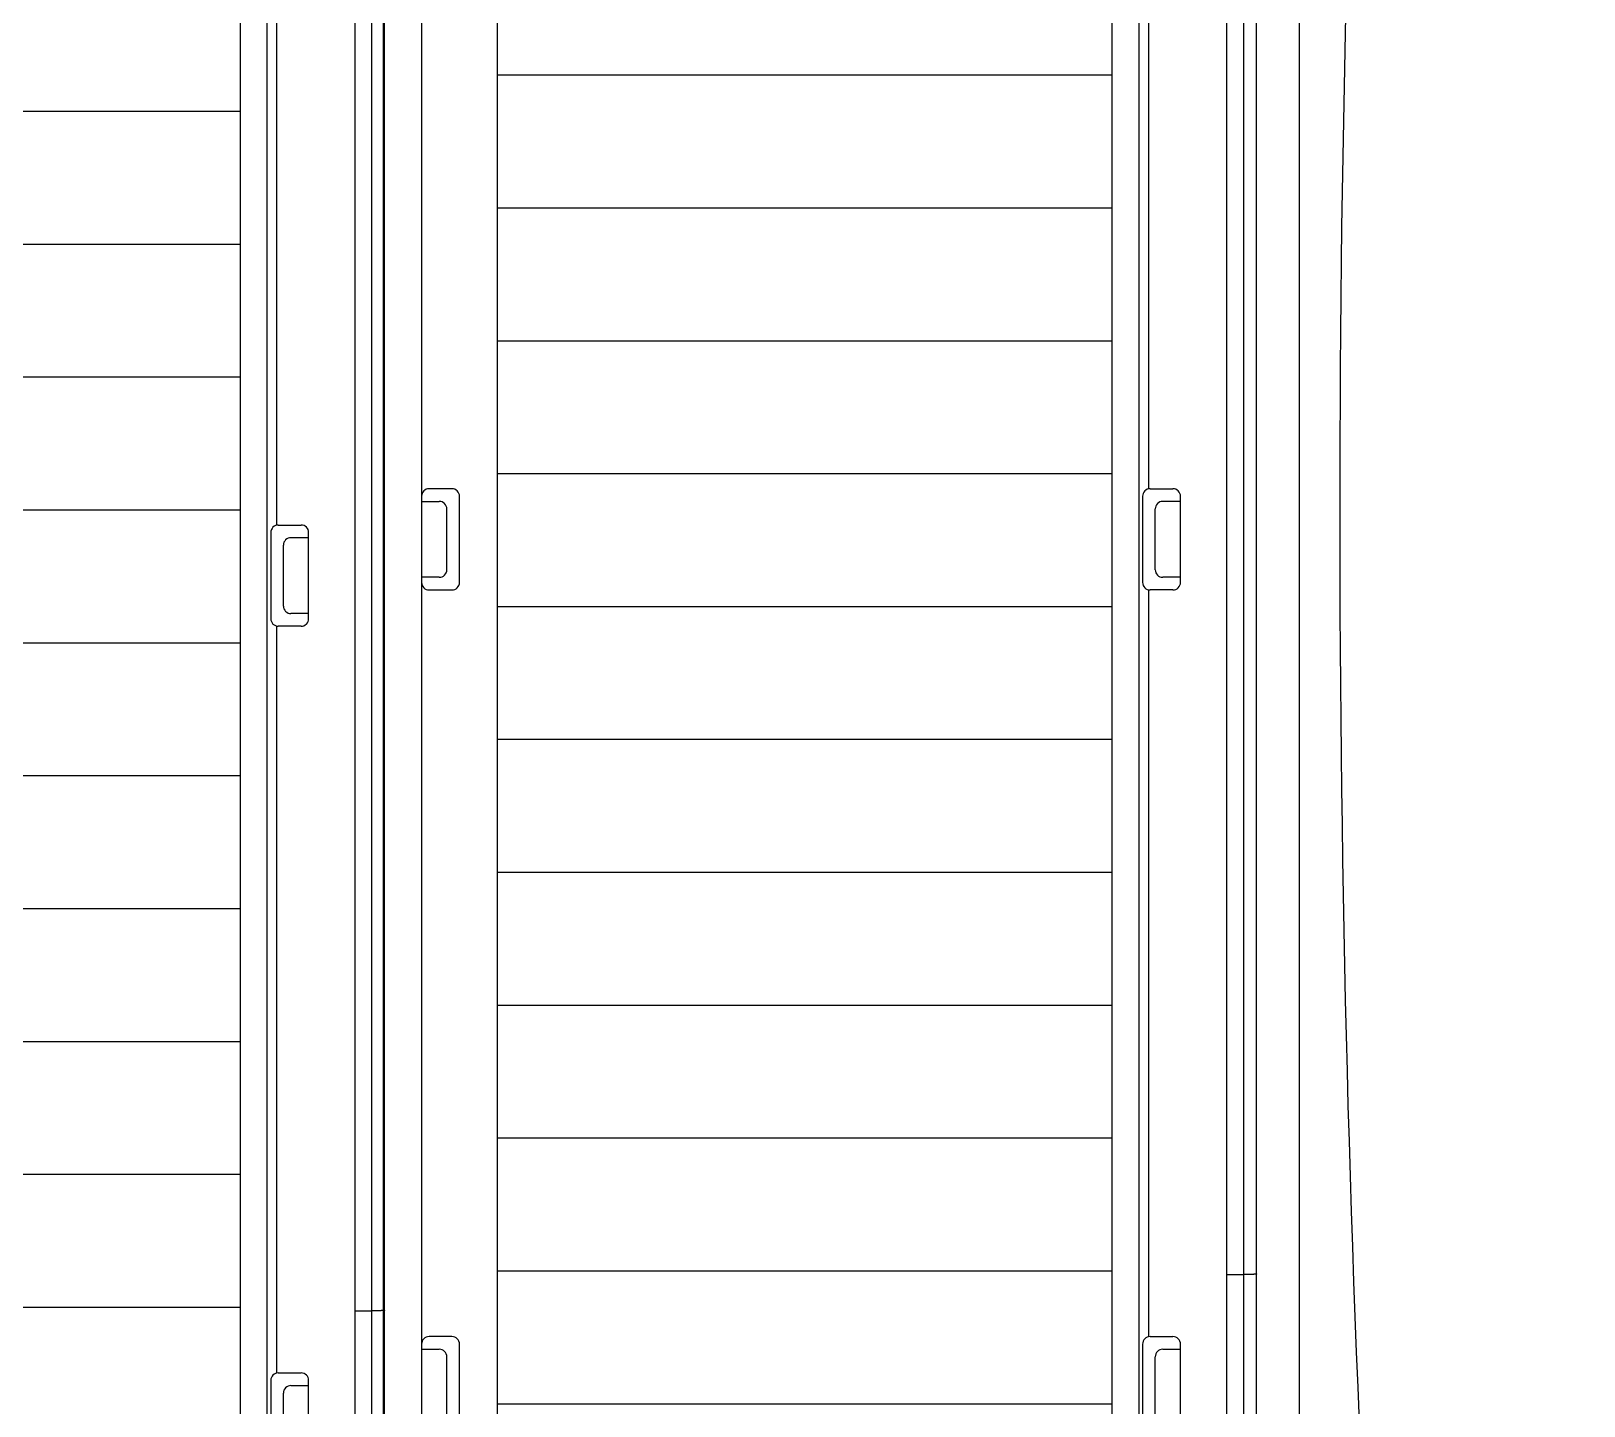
# Model space of a CAD drawing. Header units: inches. Extents: x -38 to 199, y -310 to 64.
# Drawn here: x 120.521 to 122.938, y 54.397 to 56.535 of the extents above; entities that cross this region are included whole.
import ezdxf

# ---------------------------------------------------------------- set-up
doc = ezdxf.new("R2010")
doc.units = ezdxf.units.IN
doc.header["$MEASUREMENT"] = 0
doc.layers.add('off-wire', color=6, linetype='Continuous')
doc.layers.add('PLC', color=7, linetype='Continuous')

# ---------------------------------------------------------------- blocks, each defined once
blk = doc.blocks.new('8')
at = {"layer": 'PLC', "color": 1, "linetype": 'Continuous'}
for p, q in [((5.9607, -175.379), (5.9607, -170.9235)), ((4.6615, -171.7339), (4.6615, -175.4519)), ((5.7363, -175.2182), (5.7363, -171.7339)), ((5.7775, -171.7339), (5.7775, -175.2182)), ((5.941, -175.3008), (5.941, -171.7339)), ((5.9142, -171.9268), (5.9142, -175.1394)), ((5.7931, -173.4152), (5.7931, -172.2534)), ((4.7087, -173.415), (4.6733, -173.415)), ((5.7953, -173.415), (5.8308, -173.415)), ((4.6615, -173.4347), (4.689, -173.4347)), ((4.7205, -173.5607), (4.7205, -173.4268)), ((5.7835, -173.4268), (5.7835, -173.5607)), ((5.8426, -173.4347), (5.815, -173.4347)), ((5.8426, -173.5607), (5.8426, -173.4268)), ((4.7008, -173.541), (4.7008, -173.4465)), ((5.8032, -173.541), (5.8032, -173.4465)), ((4.689, -173.5528), (4.6615, -173.5528)), ((5.8426, -173.5528), (5.815, -173.5528)), ((4.6733, -173.5725), (4.7087, -173.5725)), ((5.7931, -174.7341), (5.7931, -173.5723)), ((5.8308, -173.5725), (5.7953, -173.5725)), ((5.9142, -174.6374), (5.941, -174.6374)), ((4.7087, -174.7339), (4.6733, -174.7339)), ((4.7205, -174.8914), (4.7205, -174.7457)), ((5.7835, -174.7457), (5.7835, -174.8914)), ((5.7953, -174.7339), (5.8308, -174.7339)), ((5.8426, -174.8914), (5.8426, -174.7457)), ((4.6615, -174.7536), (4.689, -174.7536)), ((4.7008, -174.8717), (4.7008, -174.7654)), ((5.8032, -174.8717), (5.8032, -174.7654)), ((5.815, -174.7536), (5.8426, -174.7536))]:
    blk.add_line(p, q, dxfattribs=at)
at = {"layer": 'PLC', "color": 1}
for p, q in [((4.7792, -172.7713), (5.7363, -172.7713)), ((4.7792, -172.978), (5.7363, -172.978)), ((4.7792, -173.1847), (5.7363, -173.1847)), ((4.7792, -173.3914), (5.7363, -173.3914)), ((4.7792, -173.5981), (5.7363, -173.5981)), ((4.7792, -173.8048), (5.7363, -173.8048)), ((4.7792, -174.0115), (5.7363, -174.0115)), ((4.7792, -174.2182), (5.7363, -174.2182)), ((4.7792, -174.4249), (5.7363, -174.4249)), ((4.7792, -174.6315), (5.7363, -174.6315)), ((4.7792, -174.8382), (5.7363, -174.8382))]:
    blk.add_line(p, q, dxfattribs=at)
blk.add_lwpolyline([(4.6024, -171.7339), (4.7792, -171.7339), (4.7792, -175.4583), (4.6024, -175.4583)], close=True, dxfattribs=at)
at = {"layer": 'PLC', "color": 1, "linetype": 'Continuous'}
for centre, start, end in [((4.6733, -173.4268), 90, 179.9886), ((4.7087, -173.4268), 0, 90), ((5.7953, -173.4268), 90, 180), ((5.8308, -173.4268), 0, 90), ((4.689, -173.4465), 0, 90), ((5.815, -173.4465), 90, 180), ((4.689, -173.541), 270, 360), ((5.815, -173.541), 180, 270), ((4.6733, -173.5607), 180.0095, 270), ((4.7087, -173.5607), 270, 360), ((5.7953, -173.5607), 180, 270), ((5.8308, -173.5607), 270, 0.006), ((4.6733, -174.7457), 90, 179.9886), ((4.7087, -174.7457), 0, 90), ((5.7953, -174.7457), 90, 180), ((5.8308, -174.7457), 0, 90), ((4.689, -174.7654), 0, 90), ((5.815, -174.7654), 90, 180)]:
    blk.add_arc(centre, 0.0118, start, end, dxfattribs=at)
blk.add_open_spline([(5.9607, -174.6364), (5.9607, -174.6364), (5.9607, -174.6364), (5.9606, -174.6365), (5.9605, -174.6365), (5.9603, -174.6366), (5.9601, -174.6366), (5.9597, -174.6367), (5.9591, -174.6368), (5.9583, -174.6369), (5.9573, -174.6369), (5.9562, -174.637), (5.9544, -174.6371), (5.9518, -174.6372), (5.9484, -174.6373), (5.9448, -174.6374), (5.9423, -174.6374), (5.941, -174.6374)], degree=3, knots=[0, 0, 0, 0, 0.002842, 0.007273, 0.013786, 0.022509, 0.033481, 0.046706, 0.079887, 0.121887, 0.172267, 0.23051, 0.296093, 0.446892, 0.619054, 0.806193, 1, 1, 1, 1], dxfattribs=at)
blk = doc.blocks.new('9')
at = {"color": 7}
blk.add_lwpolyline([(9.9962, -188.9347), (9.5536, -188.9347), (9.5536, -184.3097)], dxfattribs=at)
blk.add_arc((42.6552, -186.9035), 33.0391, 176.47522, 182.54792, dxfattribs=at)
blk = doc.blocks.new('98WHITE')
at = {"color": 0, "linetype": 'Continuous'}
for p, q in [((91.7037, -174.5635), (91.7037, -170.108)), ((91.4793, -174.4027), (91.4793, -170.9184)), ((91.5205, -170.9184), (91.5205, -174.4027)), ((91.6841, -174.4853), (91.6841, -170.9184)), ((91.6573, -171.1113), (91.6573, -174.3239)), ((91.5362, -172.5997), (91.5362, -171.4379)), ((91.5384, -172.5995), (91.5738, -172.5995)), ((91.5266, -172.6113), (91.5266, -172.7452)), ((91.5856, -172.6192), (91.5581, -172.6192)), ((91.5856, -172.7452), (91.5856, -172.6113)), ((91.5463, -172.7255), (91.5463, -172.631)), ((91.5856, -172.7373), (91.5581, -172.7373)), ((91.5362, -173.9186), (91.5362, -172.7568)), ((91.5738, -172.757), (91.5384, -172.757)), ((91.6573, -173.8219), (91.6841, -173.8219)), ((91.5384, -173.9184), (91.5738, -173.9184)), ((91.5266, -173.9302), (91.5266, -174.0759)), ((91.5463, -174.0562), (91.5463, -173.9499)), ((91.5581, -173.9381), (91.5856, -173.9381)), ((91.5856, -174.0759), (91.5856, -173.9302))]:
    blk.add_line(p, q, dxfattribs=at)
at = {"color": 0}
for p, q in [((90.5223, -171.9558), (91.4793, -171.9558)), ((90.5223, -172.1625), (91.4793, -172.1625)), ((90.5223, -172.3692), (91.4793, -172.3692)), ((90.5223, -172.5759), (91.4793, -172.5759)), ((90.5223, -172.7826), (91.4793, -172.7826)), ((90.5223, -172.9893), (91.4793, -172.9893)), ((90.5223, -173.196), (91.4793, -173.196)), ((90.5223, -173.4027), (91.4793, -173.4027)), ((90.5223, -173.6094), (91.4793, -173.6094)), ((90.5223, -173.8161), (91.4793, -173.8161))]:
    blk.add_line(p, q, dxfattribs=at)
at = {"color": 0, "linetype": 'Continuous'}
for centre, start, end in [((91.5384, -172.6113), 90, 180), ((91.5738, -172.6113), 0, 90), ((91.5581, -172.631), 90, 180), ((91.5384, -172.7452), 180, 270), ((91.5581, -172.7255), 180, 270), ((91.5738, -172.7452), 270, 0.006), ((91.5384, -173.9302), 90, 180), ((91.5738, -173.9302), 0, 90), ((91.5581, -173.9499), 90, 180)]:
    blk.add_arc(centre, 0.0118, start, end, dxfattribs=at)
blk.add_open_spline([(91.7037, -173.8209), (91.7037, -173.8209), (91.7037, -173.8209), (91.7036, -173.821), (91.7035, -173.821), (91.7033, -173.8211), (91.7031, -173.8211), (91.7028, -173.8212), (91.7022, -173.8213), (91.7014, -173.8214), (91.7004, -173.8214), (91.6992, -173.8215), (91.6974, -173.8216), (91.6949, -173.8217), (91.6915, -173.8218), (91.6878, -173.8219), (91.6853, -173.8219), (91.6841, -173.8219)], degree=3, knots=[0, 0, 0, 0, 0.002842, 0.007273, 0.013786, 0.022509, 0.033481, 0.046706, 0.079887, 0.121887, 0.172267, 0.23051, 0.296093, 0.446892, 0.619054, 0.806193, 1, 1, 1, 1], dxfattribs=at)

msp = doc.modelspace()

# ---------------------------------------------------------------- block references
at = {"layer": 'off-wire', "color": 0}
for name, p in [('8', (116.46754, 229.23826)), ('98WHITE', (29.36768, 228.36633)), ('9', (112.94181, 242.68852))]:
    msp.add_blockref(name, p, dxfattribs=at)

doc.saveas('drawing.dxf')
